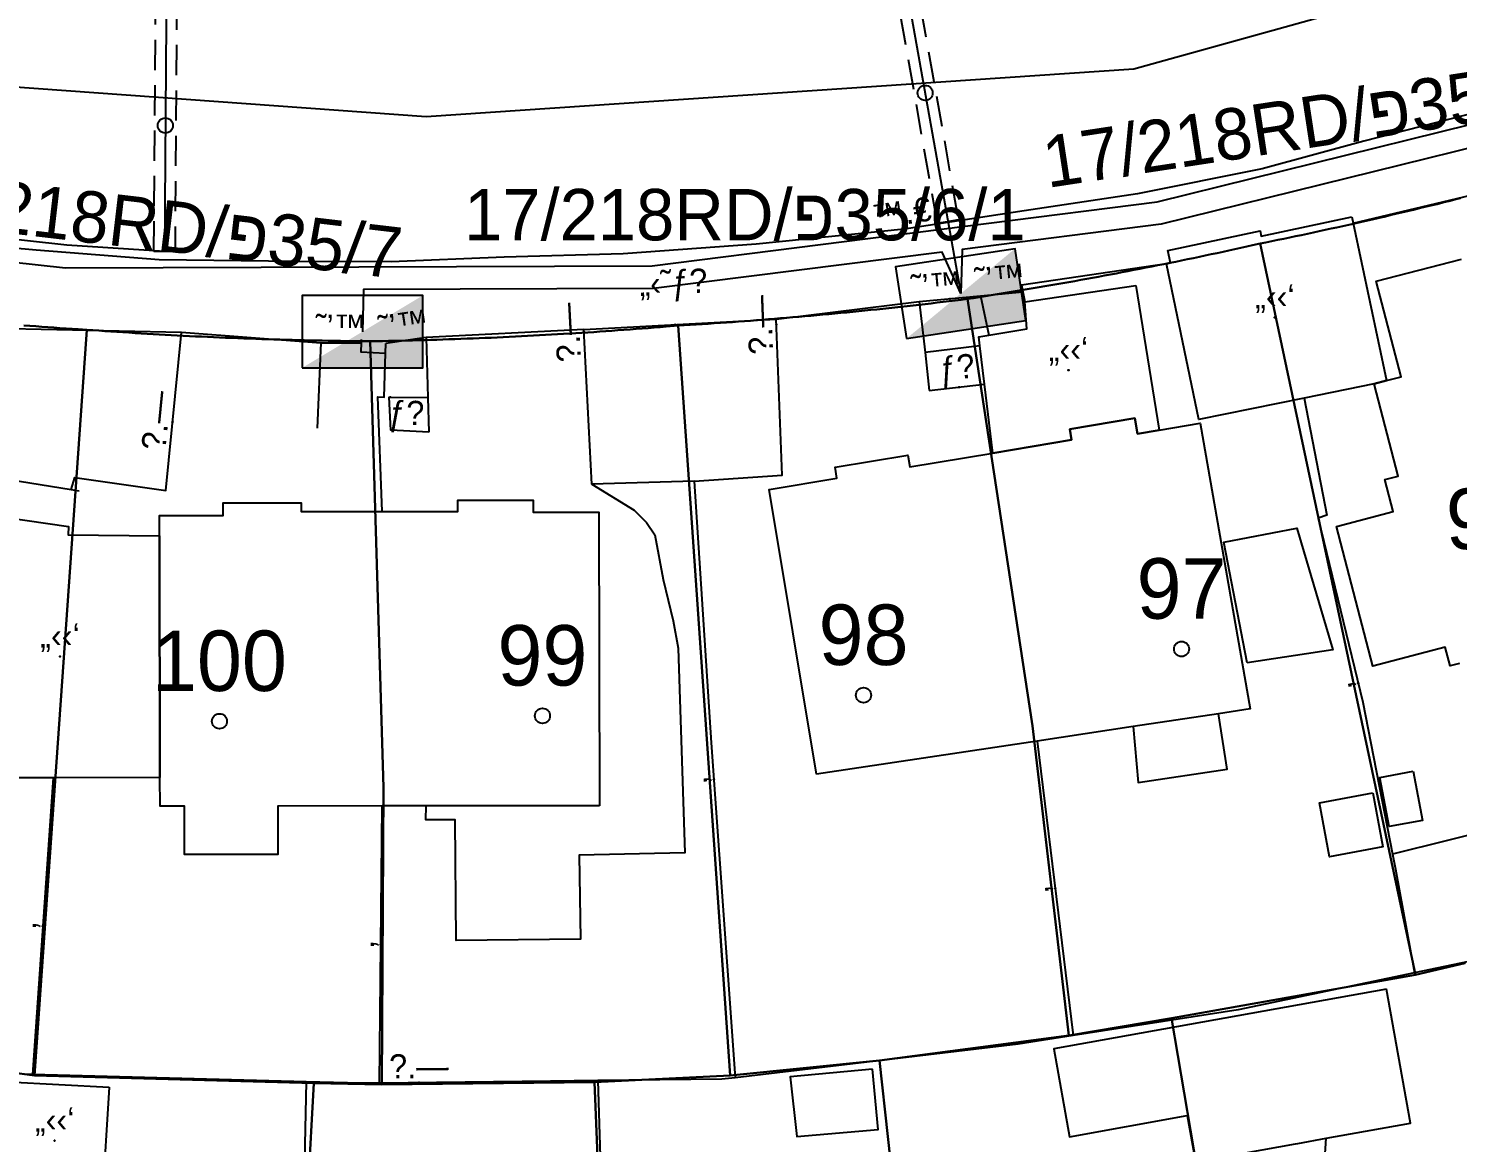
# Model space of a CAD drawing. Header units: metres. Extents: x 218299 to 220222, y 572714 to 574340.
# Drawn here: x 218847.65 to 218894.91, y 573445.68 to 573482.52 of the extents above; entities that cross this region are included whole.
import ezdxf
from ezdxf.enums import TextEntityAlignment as Align

# ---------------------------------------------------------------- set-up
doc = ezdxf.new("R2010")
doc.units = ezdxf.units.M
doc.header["$MEASUREMENT"] = 0
doc.linetypes.add('DASH15', pattern=[1.5, 1, -0.5])
for name, color, linetype in [('1602', 44, 'Continuous'), ('1603', 44, 'Continuous'), ('6151', 102, 'CABLEUNDEXIST03'), ('6261', 7, 'Continuous'), ('6701', 7, 'DASH15'), ('6916', 7, 'Continuous'), ('A_POINTS', 2, 'Continuous'), ('M2200', 253, 'Continuous'), ('M2207', 253, 'Continuous'), ('M2401', 7, 'Continuous'), ('M2404', 7, 'Continuous'), ('M2407', 253, 'Continuous'), ('M2408', 253, 'Continuous'), ('M2412', 253, 'Continuous'), ('M2420', 253, 'Continuous'), ('M2601', 253, 'Continuous'), ('M2602', 253, 'Continuous'), ('M2605', 253, 'Continuous'), ('M2612', 253, 'Continuous')]:
    doc.layers.add(name, color=color, linetype=linetype)
doc.styles.add('HEBTXT', font='HEBTXT')
doc.styles.add('MAVAT_HEBTXT', font='HEBTXT')
doc.linetypes.add('CABLEUNDEXIST03', pattern='A,3.5,[222,elecad.shx,S=0.01,R=0,X=0,Y=0],1.5', length=5)

# ---------------------------------------------------------------- blocks, each defined once
blk = doc.blocks.new('6261')
blk.add_lwpolyline([(-2, -1.2), (2, -1.2), (2, 1.2), (-2, 1.2)], close=True)
at = {"color": 0}
blk.add_solid([(2, 1.2), (-2, -1.2), (2, -1.2)], dxfattribs=at)
at = {"color": 0, "style": 'HEBTXT'}
blk.add_attdef('PIL_NAME', (2.689, 2.418), '', height=1.7, dxfattribs=at)
at = {"style": 'HEBTXT'}
blk.add_attdef('CAMUT_MONIM', (2.489, 0.218), '', height=1.7, dxfattribs=at)
at = {"color": 0, "style": 'HEBTXT', "flags": 1}
for tag, p in [('TYPE', (2.585, -1.773)), ('MAP_TYPE', (2.689, -3.782))]:
    blk.add_attdef(tag, p, '', height=1.7, dxfattribs=at)
blk = doc.blocks.new('6916')
at = {"layer": 'A_POINTS'}
blk.add_circle((0, 0), 0.25, dxfattribs=at)
at = {"color": 0, "style": 'HEBTXT'}
for tag, p in [('HTCH', (0.006, 3.527)), ('PIPE', (0.049, 1.33))]:
    blk.add_attdef(tag, text='', height=1.7, dxfattribs=at).set_placement(p, align=Align.MIDDLE_CENTER)
blk = doc.blocks.new('1603')
at = {"layer": 'A_POINTS'}
blk.add_circle((0, 0), 0.25, dxfattribs=at)
at = {"color": 0, "style": 'HEBTXT'}
blk.add_attdef('PARCEL_NUM', text='', height=2, dxfattribs=at).set_placement((0, 1), align=Align.CENTER)
at = {"color": 0, "style": 'HEBTXT', "flags": 1}
blk.add_attdef('LOT_NUM', text='', height=2, dxfattribs=at).set_placement((0, -2.5), align=Align.CENTER)
blk = doc.blocks.new('M2404')
blk.add_circle((0, 0), 0.025)
at = {"style": 'MAVAT_HEBTXT'}
blk.add_attdef('NAME', text='', height=0.8, dxfattribs=at).set_placement((0, 1.592), align=Align.MIDDLE)
blk = doc.blocks.new('M2408')
blk.add_circle((0, 0), 0.025)
at = {"style": 'MAVAT_HEBTXT'}
blk.add_attdef('NAME', text='', height=0.8, dxfattribs=at).set_placement((0, 1.592), align=Align.MIDDLE)
blk = doc.blocks.new('M2601')
blk.add_circle((0, 0), 0.025)
at = {"style": 'MAVAT_HEBTXT'}
blk.add_attdef('NAME', text='', height=0.8, dxfattribs=at).set_placement((0, 1.592), align=Align.MIDDLE)
blk = doc.blocks.new('M2605')
blk.add_circle((0, 0), 0.025)
at = {"style": 'MAVAT_HEBTXT'}
blk.add_attdef('NAME', text='', height=0.8, dxfattribs=at).set_placement((0, 1.592), align=Align.MIDDLE)
blk = doc.blocks.new('M2612')
blk.add_circle((0, 0), 0.025)
at = {"style": 'MAVAT_HEBTXT'}
blk.add_attdef('NAME', text='', height=0.8, dxfattribs=at).set_placement((0, 1.592), align=Align.MIDDLE)
blk = doc.blocks.new('M2207')
blk.add_circle((0, 0), 0.025)
at = {"style": 'MAVAT_HEBTXT'}
blk.add_attdef('NAME', text='', height=0.8, dxfattribs=at).set_placement((0, 1.592), align=Align.MIDDLE)
blk = doc.blocks.new('M2412')
blk.add_circle((0, 0), 0.025)
at = {"style": 'MAVAT_HEBTXT'}
blk.add_attdef('NAME', text='', height=0.8, dxfattribs=at).set_placement((0, 1.592), align=Align.MIDDLE)
blk = doc.blocks.new('111')
at = {"layer": 'M2200'}
blk.add_polyline3d([(218894.982, 573461.526, 575.76), (218894.666, 573461.444, 575.76), (218894.506, 573462.06, 576), (218892.107, 573461.435, 575.52), (218890.903, 573466.053, 575.52), (218892.788, 573466.545, 576.72), (218892.511, 573467.607, 576.48), (218892.947, 573467.721, 576.72), (218892.152, 573470.771, 575.76), (218892.152, 573470.771, 575.76), (218892.563, 573470.878, 575.649), (218893.042, 573471.003, 575.52), (218892.218, 573474.165, 575.28), (218895.043, 573474.901, 575.28)], dxfattribs=at)
for points in [[(218873.711, 573457.86, 576), (218872.145, 573467.279, 576), (218874.383, 573467.651, 576), (218874.323, 573468.013, 576), (218876.726, 573468.413, 576), (218876.791, 573468.025, 576), (218879.541, 573468.482, 576.061), (218882.147, 573468.916, 576.12), (218882.147, 573468.916, 576.12), (218882.087, 573469.276, 576.12), (218882.087, 573469.276, 576.12), (218884.236, 573469.633, 576.12), (218884.236, 573469.633, 576.12), (218884.321, 573469.121, 576.12), (218884.321, 573469.121, 576.12), (218885.039, 573469.241, 576.078), (218886.403, 573469.467, 576), (218888.058, 573460.019, 576), (218887.005, 573459.861, 576), (218884.186, 573459.437, 576), (218881.01, 573458.959, 576)], [(218866.527, 573456.82, 576.24), (218859.344, 573456.81, 576.24), (218855.891, 573456.806, 576.24), (218855.893, 573455.206, 575.04), (218852.8, 573455.202, 575.52), (218852.798, 573456.807, 576.24), (218851.993, 573456.806, 576.24), (218851.991, 573457.75, 576.263), (218851.98, 573465.74, 576.463), (218851.979, 573466.419, 576.48), (218854.081, 573466.421, 576.48), (218854.08, 573466.838, 576.48), (218856.666, 573466.841, 576.48), (218856.666, 573466.546, 576.48), (218859.346, 573466.55, 576.418), (218861.842, 573466.553, 576.36), (218861.842, 573466.921, 576.36), (218864.333, 573466.925, 576.36), (218864.333, 573466.524, 576.36), (218866.513, 573466.527, 576.36)], [(218892.561, 573450.753, 570.96), (218881.56, 573448.775, 572.4), (218882.082, 573445.872, 571.44), (218885.967, 573446.571, 572.64), (218886.243, 573445.041, 572.64), (218886.243, 573445.041, 572.64), (218889.556, 573445.636, 572.081), (218889.63, 573445.65, 572.068), (218890.563, 573445.818, 571.911), (218893.358, 573446.32, 571.44)]]:
    blk.add_polyline3d(points, close=True, dxfattribs=at)
at = {"layer": 'M2207'}
for points in [[(218891.41, 573476.299, 574.92), (218891.454, 573476.091, 574.924), (218892.563, 573470.878, 575.04), (218892.152, 573470.771, 575.04), (218889.84, 573470.302, 575.04), (218886.352, 573469.593, 575.04), (218885.287, 573474.745, 575.04), (218885.287, 573474.745, 575.04), (218885.419, 573474.773, 575.04), (218885.332, 573475.182, 575.04), (218888.38, 573475.83, 574.92), (218888.415, 573475.662, 574.92)], [(218884.268, 573474.021, 576), (218885.039, 573469.241, 576), (218884.321, 573469.121, 576), (218884.236, 573469.633, 576), (218882.087, 573469.276, 576), (218882.147, 573468.916, 576), (218879.541, 573468.482, 576), (218879.264, 573470.762, 576), (218879.111, 573472.025, 576), (218879.074, 573472.323, 576), (218879.074, 573472.323, 576), (218879.408, 573472.379, 576), (218880.663, 573472.587, 576), (218880.601, 573473.484, 576), (218880.601, 573473.484, 576), (218884.268, 573474.021, 576)], [(218851.98, 573465.74, 575.7), (218851.991, 573457.75, 576.18), (218848.456, 573457.745, 576.06), (218844.905, 573457.74, 575.94), (218846.147, 573466.463, 575.94), (218848.967, 573466.053, 575.7), (218848.956, 573465.782, 575.7)], [(218887.952, 573461.548, 576), (218887.184, 573465.54, 576), (218889.594, 573466.004, 575.52), (218890.788, 573461.975, 575.52)], [(218887.005, 573459.861, 575.88), (218884.186, 573459.437, 575.879), (218884.353, 573457.589, 575.759), (218887.292, 573458.025, 575.759), (218887.005, 573459.861, 575.88)], [(218893.447, 573457.962, 574.68), (218893.751, 573456.333, 574.56), (218892.646, 573456.128, 574.44), (218892.342, 573457.756, 574.44)], [(218892.111, 573457.247, 575.04), (218892.446, 573455.454, 575.04), (218890.68, 573455.124, 575.16), (218890.344, 573456.916, 575.16), (218892.111, 573457.247, 575.04)], [(218875.555, 573448.101, 571.08), (218872.836, 573447.853, 571.08), (218873.061, 573445.878, 571.08), (218875.745, 573446.111, 571.08), (218875.555, 573448.101, 571.08)], [(218850.314, 573447.513, 572.64), (218850.083, 573443.779, 571.92), (218850.083, 573443.779, 571.92), (218846.7, 573444.022, 571.92), (218846.637, 573444.027, 571.92), (218846.98, 573447.682, 572.64)]]:
    blk.add_polyline3d(points, close=True, dxfattribs=at)
at = {"layer": 'M2401'}
blk.add_polyline3d([(218905.814, 573482.818, 572.374), (218903.375, 573481.917, 572.374), (218900.38, 573481.035, 572.614), (218896.128, 573479.901, 572.614), (218891.815, 573478.794, 572.734), (218888.449, 573477.881, 572.614), (218884.323, 573477.061, 572.854), (218880.572, 573476.5, 572.974), (218876.607, 573475.884, 572.974), (218871.714, 573475.392, 572.974), (218867.312, 573475.076, 572.974), (218863.38, 573474.967, 573.094), (218859.638, 573474.811, 573.214), (218856.486, 573474.817, 573.094), (218851.965, 573474.871, 573.094), (218847.898, 573475.197, 573.094), (218847.039, 573475.268, 573.183)], dxfattribs=at)
at = {"layer": 'M2404'}
blk.add_polyline3d([(218905.814, 573482.818, 572.374), (218903.375, 573481.917, 572.374), (218900.38, 573481.035, 572.614), (218896.128, 573479.901, 572.614), (218891.815, 573478.794, 572.734), (218888.449, 573477.881, 572.614), (218884.323, 573477.061, 572.854), (218880.572, 573476.5, 572.974), (218876.607, 573475.884, 572.974), (218871.714, 573475.392, 572.974), (218867.312, 573475.076, 572.974), (218863.38, 573474.967, 573.094), (218859.638, 573474.811, 573.214), (218856.486, 573474.817, 573.094), (218851.965, 573474.871, 573.094), (218847.898, 573475.197, 573.094), (218847.039, 573475.268, 573.183)], dxfattribs=at)
at = {"layer": 'M2407'}
for points in [[(218866.281, 573467.457, 573.93), (218867.679, 573466.592, 573.75), (218868.081, 573466.19, 573.75), (218868.356, 573465.776, 573.75), (218868.633, 573464.303, 573.75), (218868.969, 573462.938, 573.75), (218869.134, 573462.033, 573.75), (218869.35, 573455.261, 573.66), (218865.859, 573455.185, 573.66), (218865.903, 573452.4, 573.66), (218861.791, 573452.359, 573.66), (218861.757, 573456.351, 573.66), (218860.781, 573456.352, 573.66), (218860.795, 573456.812, 573.66)], [(218896.397, 573456.125, 572.895), (218892.76, 573455.212, 573.07)], [(218890.24, 573440.722, 568.819), (218890.563, 573445.818, 568.909)]]:
    blk.add_polyline3d(points, dxfattribs=at)
at = {"layer": 'M2408'}
for points in [[(218866.013, 573472.568, 573.015), (218872.375, 573472.91, 573.015)], [(218846.509, 573472.615, 573.195), (218852.7, 573472.483, 573.195)]]:
    blk.add_polyline3d(points, dxfattribs=at)
at = {"layer": 'M2412'}
for points in [[(218877.438, 573470.547, 573.48), (218879.264, 573470.762, 573.48), (218879.111, 573472.025, 573.03), (218877.297, 573471.807, 573.03)], [(218860.887, 573469.171, 573.78), (218859.633, 573469.237, 573.78), (218859.573, 573470.33, 573.33), (218860.856, 573470.318, 573.33)]]:
    blk.add_polyline3d(points, close=True, dxfattribs=at)
at = {"layer": 'M2420', "linetype": 'Continuous', "lineweight": -3}
blk.add_lwpolyline([(218784.91, 573498.19), (218799.09, 573491.38), (218833, 573481.62), (218860.8, 573479.62), (218884.2, 573481.19), (218908, 573487.81), (218929.09, 573498.38), (218936.2, 573503.5), (218951.5, 573513.19), (218966.91, 573529), (218976.7, 573544.88), (218985.627, 573563.641), (218988, 573565.81), (218995.09, 573587.88), (218998.81, 573618.93), (218992.8, 573643.88), (218991.2, 573657.81), (218964.91, 573706.38)], dxfattribs=at)
at = {"layer": 'M2601'}
for points in [[(218879.138, 573473.679, 574.98), (218879.408, 573472.379, 574.98)], [(218846.509, 573472.615, 575.055), (218846.509, 573472.615, 575.055), (218846.306, 573467.716, 575.505), (218849.055, 573467.276, 575.505), (218849.318, 573467.234, 575.505), (218849.318, 573467.234, 575.505)], [(218859.346, 573466.55, 575.505), (218859.193, 573470.344, 575.355), (218859.407, 573470.335, 575.355), (218859.453, 573471.785, 575.355), (218859.463, 573472.108, 575.355), (218859.463, 573472.108, 575.355)], [(218889.84, 573470.302, 575.055), (218890.59, 573466.429, 575.055), (218890.301, 573466.333, 575.055), (218891.775, 573460.248, 575.205), (218892.76, 573455.212, 574.521), (218892.856, 573454.723, 574.455), (218893.483, 573451.286, 573.855)], [(218869.66, 573467.558, 575.205), (218870.224, 573458.9, 575.055), (218871.017, 573447.822, 574.905)], [(218881.01, 573458.959, 575.055), (218882.196, 573449.218, 574.455)], [(218848.456, 573457.745, 575.355), (218847.777, 573447.925, 574.455)], [(218859.255, 573447.647, 574.605), (218859.344, 573456.81, 575.055)], [(218866.475, 573447.725, 571.89), (218866.8, 573437.337, 571.612), (218867.106, 573427.546, 571.35)], [(218856.823, 573447.688, 570.84), (218856.72, 573442.495, 570.66), (218856.72, 573441.989, 570.66), (218856.723, 573437.908, 570.66)]]:
    blk.add_polyline3d(points, dxfattribs=at)
at = {"layer": 'M2602'}
blk.add_polyline3d([(218858.65, 573472.236, 574.83), (218858.647, 573472.13, 574.83), (218858.64, 573471.832, 574.83), (218859.453, 573471.785, 574.83)], dxfattribs=at)
at = {"layer": 'M2605'}
for points in [[(218891.454, 573476.091, 573.18), (218895.815, 573477.124, 573.18), (218895.815, 573477.124, 573.18), (218896.27, 573475.485, 573.18), (218896.472, 573474.766, 573.18)], [(218885.287, 573474.745, 573.63), (218880.484, 573474.038, 573.63), (218880.484, 573474.038, 573.63), (218880.53, 573473.82, 573.63), (218880.601, 573473.484, 573.63)], [(218869.66, 573467.558, 573.78), (218872.567, 573467.757, 573.78), (218872.375, 573472.91, 573.78), (218872.375, 573472.91, 573.78), (218877.107, 573473.494, 573.78), (218877.107, 573473.494, 573.78), (218877.297, 573471.807, 573.78), (218877.438, 573470.547, 573.78)], [(218849.055, 573467.276, 573.63), (218849.181, 573467.676, 573.63), (218852.185, 573467.249, 573.63), (218852.7, 573472.483, 573.63), (218852.7, 573472.483, 573.63), (218857.308, 573472.131, 573.63), (218857.308, 573472.131, 573.63), (218857.195, 573469.304, 573.63)], [(218869.66, 573467.558, 573.93), (218866.281, 573467.457, 573.93), (218866.013, 573472.568, 573.93), (218866.013, 573472.568, 573.93), (218860.802, 573472.307, 573.93), (218860.802, 573472.307, 573.93), (218860.856, 573470.318, 573.93), (218860.887, 573469.171, 573.93)], [(218904.178, 573453.952, 572.805), (218897.583, 573452.143, 572.805), (218895.755, 573451.761, 572.805), (218893.483, 573451.286, 572.805), (218887.66, 573450.068, 572.805), (218882.196, 573449.218, 572.805), (218880.374, 573448.935, 572.805), (218871.017, 573447.822, 572.805), (218870.572, 573447.769, 572.805), (218866.475, 573447.725, 572.96), (218864.913, 573447.708, 573.018), (218859.255, 573447.647, 573.232), (218858.644, 573447.64, 573.255), (218856.823, 573447.688, 573.255), (218847.777, 573447.925, 573.255), (218847.581, 573447.93, 573.255), (218837.478, 573448.898, 573.255), (218836.447, 573448.996, 573.255), (218836.006, 573449.038, 573.255), (218829.366, 573449.962, 573.255)]]:
    blk.add_polyline3d(points, dxfattribs=at)
at = {"layer": 'M2612'}
for points in [[(218879.138, 573473.679, 574.98), (218880.53, 573473.82, 574.98)], [(218877.107, 573473.494, 574.98), (218879.138, 573473.679, 574.98)], [(218860.802, 573472.307, 575.13), (218859.463, 573472.108, 575.13)], [(218857.308, 573472.131, 574.98), (218858.647, 573472.13, 574.98)]]:
    blk.add_polyline3d(points, dxfattribs=at)
at = {"layer": 'M2207'}
ref = blk.add_blockref('M2207', (218888.87, 573472.968), dxfattribs=dict(at, xscale=0.5, yscale=0.5, zscale=0.5))
ref.add_attrib('NAME', '„‹‹‘', dxfattribs={"layer": '0', "height": 0.8, "style": 'MAVAT_HEBTXT'}).set_placement((218888.87, 573473.593), align=Align.MIDDLE)
ref = blk.add_blockref('M2207', (218882.042, 573471.225), dxfattribs=dict(at, xscale=0.5, yscale=0.5, zscale=0.5))
ref.add_attrib('NAME', '„‹‹‘', dxfattribs={"layer": '0', "height": 0.8, "style": 'MAVAT_HEBTXT'}).set_placement((218882.042, 573471.85), align=Align.MIDDLE)
ref = blk.add_blockref('M2207', (218848.684, 573461.752), dxfattribs=dict(at, xscale=0.5, yscale=0.5, zscale=0.5))
ref.add_attrib('NAME', '„‹‹‘', dxfattribs={"layer": '0', "height": 0.8, "style": 'MAVAT_HEBTXT'}).set_placement((218848.684, 573462.377), align=Align.MIDDLE)
ref = blk.add_blockref('M2207', (218848.508, 573445.739), dxfattribs=dict(at, xscale=0.5, yscale=0.5, zscale=0.5))
ref.add_attrib('NAME', '„‹‹‘', dxfattribs={"layer": '0', "height": 0.8, "style": 'MAVAT_HEBTXT'}).set_placement((218848.508, 573446.364), align=Align.MIDDLE)
at = {"layer": 'M2404'}
ref = blk.add_blockref('M2404', (218876.607, 573475.884), dxfattribs=dict(at, xscale=0.5, yscale=0.5, zscale=0.5))
ref.add_attrib('NAME', '™.€', dxfattribs={"layer": '0', "height": 0.8, "rotation": 8.834, "style": 'MAVAT_HEBTXT'}).set_placement((218876.522, 573476.428), align=Align.MIDDLE)
at = {"layer": 'M2408'}
ref = blk.add_blockref('M2408', (218869.03, 573472.73), dxfattribs=dict(at, xscale=0.5, yscale=0.5, zscale=0.5))
ref.add_attrib('NAME', '„‹˜ƒ\x8e', dxfattribs={"layer": '0', "height": 0.8, "rotation": 3.0791, "style": 'MAVAT_HEBTXT'}).set_placement((218868.978, 573474.031), align=Align.MIDDLE)
at = {"layer": 'M2412'}
ref = blk.add_blockref('M2412', (218878.426, 573470.663), dxfattribs=dict(at, xscale=0.5, yscale=0.5, zscale=0.5))
ref.add_attrib('NAME', 'ƒ\x8e', dxfattribs={"layer": '0', "height": 0.8, "rotation": 6.7254, "style": 'MAVAT_HEBTXT'}).set_placement((218878.362, 573471.21), align=Align.MIDDLE)
ref = blk.add_blockref('M2412', (218859.611, 573470.329), dxfattribs=dict(at, xscale=0.5, yscale=0.5, zscale=0.5))
ref.add_attrib('NAME', 'ƒ\x8e', dxfattribs={"layer": '0', "height": 0.8, "rotation": 359.4612, "style": 'MAVAT_HEBTXT'}).set_placement((218860.139, 573469.703), align=Align.MIDDLE)
at = {"layer": 'M2601'}
ref = blk.add_blockref('M2601', (218891.623, 573460.873), dxfattribs=dict(at, xscale=0.5, yscale=0.5, zscale=0.5))
ref.add_attrib('NAME', '‚', dxfattribs={"layer": '0', "height": 0.8, "rotation": 103.6144, "style": 'MAVAT_HEBTXT'}).set_placement((218891.089, 573460.744), align=Align.MIDDLE)
ref = blk.add_blockref('M2601', (218870.311, 573457.689), dxfattribs=dict(at, xscale=0.5, yscale=0.5, zscale=0.5))
ref.add_attrib('NAME', '‚', dxfattribs={"layer": '0', "height": 0.8, "rotation": 94.0966, "style": 'MAVAT_HEBTXT'}).set_placement((218869.762, 573457.649), align=Align.MIDDLE)
ref = blk.add_blockref('M2601', (218881.603, 573454.088), dxfattribs=dict(at, xscale=0.5, yscale=0.5, zscale=0.5))
ref.add_attrib('NAME', '‚', dxfattribs={"layer": '0', "height": 0.8, "rotation": 96.9439, "style": 'MAVAT_HEBTXT'}).set_placement((218881.057, 573454.022), align=Align.MIDDLE)
ref = blk.add_blockref('M2601', (218848.116, 573452.835), dxfattribs=dict(at, xscale=0.5, yscale=0.5, zscale=0.5))
ref.add_attrib('NAME', '‚', dxfattribs={"layer": '0', "height": 0.8, "rotation": 86.0435, "style": 'MAVAT_HEBTXT'}).set_placement((218847.568, 573452.873), align=Align.MIDDLE)
ref = blk.add_blockref('M2601', (218859.3, 573452.229), dxfattribs=dict(at, xscale=0.5, yscale=0.5, zscale=0.5))
ref.add_attrib('NAME', '‚', dxfattribs={"layer": '0', "height": 0.8, "rotation": 89.4384, "style": 'MAVAT_HEBTXT'}).set_placement((218858.75, 573452.234), align=Align.MIDDLE)
at = {"layer": 'M2605'}
ref = blk.add_blockref('M2605', (218872.381, 573472.742), dxfattribs=dict(at, xscale=0.5, yscale=0.5, zscale=0.5))
ref.add_attrib('NAME', '\x9a.—', dxfattribs={"layer": '0', "height": 0.8, "rotation": 92.1305, "style": 'MAVAT_HEBTXT'}).set_placement((218871.832, 573472.721), align=Align.MIDDLE)
ref = blk.add_blockref('M2605', (218866.017, 573472.497), dxfattribs=dict(at, xscale=0.5, yscale=0.5, zscale=0.5))
ref.add_attrib('NAME', '\x9a.—', dxfattribs={"layer": '0', "height": 0.8, "rotation": 92.9984, "style": 'MAVAT_HEBTXT'}).set_placement((218865.467, 573472.468), align=Align.MIDDLE)
ref = blk.add_blockref('M2605', (218852.408, 573469.51), dxfattribs=dict(at, xscale=0.5, yscale=0.5, zscale=0.5))
ref.add_attrib('NAME', '\x9a.—', dxfattribs={"layer": '0', "height": 0.8, "rotation": 84.3833, "style": 'MAVAT_HEBTXT'}).set_placement((218851.861, 573469.564), align=Align.MIDDLE)
ref = blk.add_blockref('M2605', (218860.56, 573447.661), dxfattribs=dict(at, xscale=0.5, yscale=0.5, zscale=0.5))
ref.add_attrib('NAME', '\x9a.—', dxfattribs={"layer": '0', "height": 0.8, "rotation": 0.6204, "style": 'MAVAT_HEBTXT'}).set_placement((218860.554, 573448.211), align=Align.MIDDLE)
at = {"layer": 'M2612'}
ref = blk.add_blockref('M2612', (218879.834, 573473.749), dxfattribs=dict(at, xscale=0.5, yscale=0.5, zscale=0.5))
ref.add_attrib('NAME', '˜’™', dxfattribs={"layer": '0', "height": 0.8, "rotation": 5.7763, "style": 'MAVAT_HEBTXT'}).set_placement((218879.778, 573474.296), align=Align.MIDDLE)
ref = blk.add_blockref('M2612', (218878.122, 573473.587), dxfattribs=dict(at, xscale=0.5, yscale=0.5, zscale=0.5))
ref.add_attrib('NAME', '˜’™', dxfattribs={"layer": '0', "height": 0.8, "rotation": 5.1869, "style": 'MAVAT_HEBTXT'}).set_placement((218877.676, 573474.053), align=Align.MIDDLE)
ref = blk.add_blockref('M2612', (218860.132, 573472.208), dxfattribs=dict(at, xscale=0.5, yscale=0.5, zscale=0.5))
ref.add_attrib('NAME', '˜’™', dxfattribs={"layer": '0', "height": 0.8, "rotation": 8.4868, "style": 'MAVAT_HEBTXT'}).set_placement((218860.051, 573472.752), align=Align.MIDDLE)
ref = blk.add_blockref('M2612', (218857.978, 573472.131), dxfattribs=dict(at, xscale=0.5, yscale=0.5, zscale=0.5))
ref.add_attrib('NAME', '˜’™', dxfattribs={"layer": '0', "height": 0.8, "rotation": 359.9653, "style": 'MAVAT_HEBTXT'}).set_placement((218857.978, 573472.681), align=Align.MIDDLE)

msp = doc.modelspace()

# ---------------------------------------------------------------- linework, layer by layer
at = {"layer": '1602'}
for points in [[(218895.0112, 573476.9128), (218894.8172, 573476.8642), (218894.6232, 573476.8158), (218894.429, 573476.7678), (218894.2348, 573476.7199), (218894.0406, 573476.6724), (218893.8462, 573476.6251), (218893.6518, 573476.5781), (218893.4574, 573476.5314), (218893.2628, 573476.4849), (218893.0682, 573476.4387), (218892.8736, 573476.3928), (218892.6789, 573476.3471), (218892.4841, 573476.3017), (218892.2893, 573476.2566), (218892.0944, 573476.2117), (218891.8994, 573476.1671), (218891.7044, 573476.1228), (218891.5093, 573476.0787), (218891.3141, 573476.0349), (218891.1189, 573475.9914), (218890.9237, 573475.9481), (218890.7284, 573475.9051), (218890.533, 573475.8624), (218890.3375, 573475.8199), (218890.142, 573475.7777), (218889.9465, 573475.7358), (218889.7509, 573475.6941), (218889.5552, 573475.6527), (218889.3595, 573475.6116), (218889.1637, 573475.5707), (218888.9678, 573475.5302), (218888.772, 573475.4898), (218888.576, 573475.4498), (218888.38, 573475.41), (218888.1328, 573475.3548), (218887.9375, 573475.3115), (218887.7422, 573475.2685), (218887.5468, 573475.2257), (218887.3514, 573475.1832), (218887.1559, 573475.141), (218886.9603, 573475.0991), (218886.7647, 573475.0574), (218886.5691, 573475.016), (218886.3733, 573474.9748), (218886.1776, 573474.9339), (218885.9817, 573474.8933), (218885.7858, 573474.853), (218885.5899, 573474.8129), (218885.3939, 573474.7731), (218885.1978, 573474.7336), (218885.0017, 573474.6943), (218884.8056, 573474.6553), (218884.6094, 573474.6166), (218884.4131, 573474.5781), (218884.2168, 573474.5399), (218884.0204, 573474.502), (218883.824, 573474.4644), (218883.6275, 573474.427), (218883.431, 573474.3899), (218883.2344, 573474.353), (218883.0378, 573474.3164), (218882.8411, 573474.2801), (218882.6444, 573474.2441), (218882.4476, 573474.2083), (218882.2508, 573474.1728), (218882.0539, 573474.1376), (218881.857, 573474.1026), (218881.66, 573474.0679), (218881.463, 573474.0335), (218881.2659, 573473.9994), (218881.0688, 573473.9655), (218880.8717, 573473.9319), (218880.6745, 573473.8985), (218880.4772, 573473.8655), (218880.2799, 573473.8327), (218880.0826, 573473.8001), (218879.8852, 573473.7679), (218879.6878, 573473.7359), (218879.4903, 573473.7042), (218879.2928, 573473.6727), (218879.0952, 573473.6415), (218878.8976, 573473.6106), (218878.7, 573473.58), (218878.4895, 573473.5538), (218878.291, 573473.5294), (218878.0925, 573473.5052), (218877.8939, 573473.4813), (218877.6953, 573473.4577), (218877.4967, 573473.4343), (218877.298, 573473.4113), (218877.0993, 573473.3885), (218876.9006, 573473.3659), (218876.7018, 573473.3437), (218876.503, 573473.3217), (218876.3042, 573473.3), (218876.1054, 573473.2785), (218875.9065, 573473.2574), (218875.7076, 573473.2365), (218875.5087, 573473.2159), (218875.3097, 573473.1955), (218875.1107, 573473.1754), (218874.9117, 573473.1556), (218874.7127, 573473.1361), (218874.5136, 573473.1168), (218874.3145, 573473.0978), (218874.1154, 573473.0791), (218873.9162, 573473.0607), (218873.717, 573473.0425), (218873.5178, 573473.0246), (218873.3186, 573473.007), (218873.1194, 573472.9896), (218872.9201, 573472.9726), (218872.7208, 573472.9558), (218872.5215, 573472.9392), (218872.3222, 573472.923), (218872.1228, 573472.907), (218871.9234, 573472.8913), (218871.724, 573472.8758), (218871.5246, 573472.8607), (218871.3251, 573472.8458), (218871.1257, 573472.8312), (218870.9262, 573472.8168), (218870.7267, 573472.8027), (218870.5272, 573472.7889), (218870.3276, 573472.7754), (218870.1281, 573472.7622), (218869.9285, 573472.7492), (218869.7289, 573472.7365), (218869.5293, 573472.724), (218869.3296, 573472.7119), (218869.13, 573472.7), (218868.7361, 573472.6666), (218868.5368, 573472.6501), (218868.3374, 573472.6339), (218868.138, 573472.6179), (218867.9387, 573472.6023), (218867.7393, 573472.5869), (218867.5398, 573472.5717), (218867.3404, 573472.5569), (218867.1409, 573472.5423), (218866.9414, 573472.528), (218866.7419, 573472.514), (218866.5424, 573472.5002), (218866.3428, 573472.4867), (218866.1433, 573472.4735), (218865.9437, 573472.4606), (218865.7441, 573472.4479), (218865.5445, 573472.4355), (218865.3449, 573472.4234), (218865.1452, 573472.4115), (218864.9455, 573472.3999), (218864.7459, 573472.3886), (218864.5462, 573472.3776), (218864.3465, 573472.3669), (218864.1467, 573472.3564), (218863.947, 573472.3462), (218863.7472, 573472.3362), (218863.5475, 573472.3266), (218863.3477, 573472.3172), (218863.1479, 573472.3081), (218862.9481, 573472.2993), (218862.7483, 573472.2907), (218862.5485, 573472.2824), (218862.3486, 573472.2744), (218862.1488, 573472.2666), (218861.9489, 573472.2592), (218861.749, 573472.252), (218861.5492, 573472.2451), (218861.3493, 573472.2384), (218861.1494, 573472.232), (218860.9495, 573472.2259), (218860.7495, 573472.2201), (218860.5496, 573472.2146), (218860.3497, 573472.2093), (218860.1498, 573472.2043), (218859.9498, 573472.1995), (218859.7499, 573472.1951), (218859.5499, 573472.1909), (218859.3499, 573472.187), (218859.15, 573472.1834), (218858.95, 573472.18), (218858.5607, 573472.1838), (218858.3607, 573472.1861), (218858.1607, 573472.1887), (218857.9608, 573472.1916), (218857.7608, 573472.1948), (218857.5608, 573472.1982), (218857.3608, 573472.2019), (218857.1609, 573472.2059), (218856.9609, 573472.2101), (218856.761, 573472.2147), (218856.561, 573472.2195), (218856.3611, 573472.2245), (218856.1612, 573472.2299), (218855.9613, 573472.2355), (218855.7613, 573472.2414), (218855.5614, 573472.2476), (218855.3615, 573472.254), (218855.1617, 573472.2607), (218854.9618, 573472.2677), (218854.7619, 573472.275), (218854.5621, 573472.2825), (218854.3622, 573472.2904), (218854.1624, 573472.2985), (218853.9625, 573472.3068), (218853.7627, 573472.3154), (218853.5629, 573472.3244), (218853.3631, 573472.3335), (218853.1634, 573472.343), (218852.9636, 573472.3527), (218852.7638, 573472.3627), (218852.5641, 573472.373), (218852.3644, 573472.3836), (218852.1647, 573472.3944), (218851.965, 573472.4055), (218851.7653, 573472.4169), (218851.5657, 573472.4285), (218851.366, 573472.4404), (218851.1664, 573472.4526), (218850.9668, 573472.4651), (218850.7672, 573472.4778), (218850.5676, 573472.4908), (218850.368, 573472.5041), (218850.1685, 573472.5177), (218849.969, 573472.5315), (218849.7695, 573472.5456), (218849.57, 573472.56), (218849.2829, 573472.5782), (218849.0834, 573472.5912), (218848.8838, 573472.6045), (218848.6843, 573472.618), (218848.4847, 573472.6319), (218848.2852, 573472.6459), (218848.0858, 573472.6603), (218847.8863, 573472.6749), (218847.6868, 573472.6899), (218847.4874, 573472.705)], [(218895.16, 573451.61), (218893.52, 573451.22), (218888.38, 573475.41), (218888.576, 573475.4498), (218888.772, 573475.4898), (218888.9678, 573475.5302), (218889.1637, 573475.5707), (218889.3595, 573475.6116), (218889.5552, 573475.6527), (218889.7509, 573475.6941), (218889.9465, 573475.7358), (218890.142, 573475.7777), (218890.3375, 573475.8199), (218890.533, 573475.8624), (218890.7284, 573475.9051), (218890.9237, 573475.9481), (218891.1189, 573475.9914), (218891.3141, 573476.0349), (218891.5093, 573476.0787), (218891.7044, 573476.1228), (218891.8994, 573476.1671), (218892.0944, 573476.2117), (218892.2893, 573476.2566), (218892.4841, 573476.3017), (218892.6789, 573476.3471), (218892.8736, 573476.3928), (218893.0682, 573476.4387), (218893.2628, 573476.4849), (218893.4574, 573476.5314), (218893.6518, 573476.5781), (218893.8462, 573476.6251), (218894.0406, 573476.6724), (218894.2348, 573476.7199), (218894.429, 573476.7678), (218894.6232, 573476.8158), (218894.8172, 573476.8642), (218895.0112, 573476.9128)], [(218847.4874, 573472.705), (218847.6868, 573472.6899), (218847.8863, 573472.6749), (218848.0858, 573472.6603), (218848.2852, 573472.6459), (218848.4847, 573472.6319), (218848.6843, 573472.618), (218848.8838, 573472.6045), (218849.0834, 573472.5912), (218849.2829, 573472.5782), (218849.57, 573472.56), (218847.84, 573447.9), (218847.02, 573448.01)], [(218889.64, 573425.09), (218885.45, 573449.79), (218893.52, 573451.22), (218895.16, 573451.61)], [(218876.89, 573438.34), (218875.79, 573448.39), (218882.06, 573449.22), (218885.45, 573449.79), (218889.64, 573425.09)], [(218867.37, 573422.85), (218866.36, 573447.67), (218870.85, 573447.89), (218875.79, 573448.39), (218876.89, 573438.34)], [(218847.02, 573448.01), (218847.84, 573447.9), (218857.08, 573447.64), (218856.52, 573437.45)], [(218856.52, 573437.45), (218857.08, 573447.64), (218859.33, 573447.6), (218866.36, 573447.67), (218867.37, 573422.85)]]:
    msp.add_lwpolyline(points, dxfattribs=at)
for points in [[(218885.45, 573449.79), (218882.06, 573449.22), (218880.85, 573459.46), (218878.7, 573473.58), (218878.8976, 573473.6106), (218879.0952, 573473.6415), (218879.2928, 573473.6727), (218879.4903, 573473.7042), (218879.6878, 573473.7359), (218879.8852, 573473.7679), (218880.0826, 573473.8001), (218880.2799, 573473.8327), (218880.4772, 573473.8655), (218880.6745, 573473.8985), (218880.8717, 573473.9319), (218881.0688, 573473.9655), (218881.2659, 573473.9994), (218881.463, 573474.0335), (218881.66, 573474.0679), (218881.857, 573474.1026), (218882.0539, 573474.1376), (218882.2508, 573474.1728), (218882.4476, 573474.2083), (218882.6444, 573474.2441), (218882.8411, 573474.2801), (218883.0378, 573474.3164), (218883.2344, 573474.353), (218883.431, 573474.3899), (218883.6275, 573474.427), (218883.824, 573474.4644), (218884.0204, 573474.502), (218884.2168, 573474.5399), (218884.4131, 573474.5781), (218884.6094, 573474.6166), (218884.8056, 573474.6553), (218885.0017, 573474.6943), (218885.1978, 573474.7336), (218885.3939, 573474.7731), (218885.5899, 573474.8129), (218885.7858, 573474.853), (218885.9817, 573474.8933), (218886.1776, 573474.9339), (218886.3733, 573474.9748), (218886.5691, 573475.016), (218886.7647, 573475.0574), (218886.9603, 573475.0991), (218887.1559, 573475.141), (218887.3514, 573475.1832), (218887.5468, 573475.2257), (218887.7422, 573475.2685), (218887.9375, 573475.3115), (218888.1328, 573475.3548), (218888.38, 573475.41), (218893.52, 573451.22)], [(218875.79, 573448.39), (218870.85, 573447.89), (218869.13, 573472.7), (218869.3296, 573472.7119), (218869.5293, 573472.724), (218869.7289, 573472.7365), (218869.9285, 573472.7492), (218870.1281, 573472.7622), (218870.3276, 573472.7754), (218870.5272, 573472.7889), (218870.7267, 573472.8027), (218870.9262, 573472.8168), (218871.1257, 573472.8312), (218871.3251, 573472.8458), (218871.5246, 573472.8607), (218871.724, 573472.8758), (218871.9234, 573472.8913), (218872.1228, 573472.907), (218872.3222, 573472.923), (218872.5215, 573472.9392), (218872.7208, 573472.9558), (218872.9201, 573472.9726), (218873.1194, 573472.9896), (218873.3186, 573473.007), (218873.5178, 573473.0246), (218873.717, 573473.0425), (218873.9162, 573473.0607), (218874.1154, 573473.0791), (218874.3145, 573473.0978), (218874.5136, 573473.1168), (218874.7127, 573473.1361), (218874.9117, 573473.1556), (218875.1107, 573473.1754), (218875.3097, 573473.1955), (218875.5087, 573473.2159), (218875.7076, 573473.2365), (218875.9065, 573473.2574), (218876.1054, 573473.2785), (218876.3042, 573473.3), (218876.503, 573473.3217), (218876.7018, 573473.3437), (218876.9006, 573473.3659), (218877.0993, 573473.3885), (218877.298, 573473.4113), (218877.4967, 573473.4343), (218877.6953, 573473.4577), (218877.8939, 573473.4813), (218878.0925, 573473.5052), (218878.291, 573473.5294), (218878.4895, 573473.5538), (218878.7, 573473.58), (218880.85, 573459.46), (218882.06, 573449.22)], [(218847.84, 573447.9), (218849.57, 573472.56), (218849.7695, 573472.5456), (218849.969, 573472.5315), (218850.1685, 573472.5177), (218850.368, 573472.5041), (218850.5676, 573472.4908), (218850.7672, 573472.4778), (218850.9668, 573472.4651), (218851.1664, 573472.4526), (218851.366, 573472.4404), (218851.5657, 573472.4285), (218851.7653, 573472.4169), (218851.965, 573472.4055), (218852.1647, 573472.3944), (218852.3644, 573472.3836), (218852.5641, 573472.373), (218852.7638, 573472.3627), (218852.9636, 573472.3527), (218853.1634, 573472.343), (218853.3631, 573472.3335), (218853.5629, 573472.3244), (218853.7627, 573472.3154), (218853.9625, 573472.3068), (218854.1624, 573472.2985), (218854.3622, 573472.2904), (218854.5621, 573472.2825), (218854.7619, 573472.275), (218854.9618, 573472.2677), (218855.1617, 573472.2607), (218855.3615, 573472.254), (218855.5614, 573472.2476), (218855.7613, 573472.2414), (218855.9613, 573472.2355), (218856.1612, 573472.2299), (218856.3611, 573472.2245), (218856.561, 573472.2195), (218856.761, 573472.2147), (218856.9609, 573472.2101), (218857.1609, 573472.2059), (218857.3608, 573472.2019), (218857.5608, 573472.1982), (218857.7608, 573472.1948), (218857.9608, 573472.1916), (218858.1607, 573472.1887), (218858.3607, 573472.1861), (218858.5607, 573472.1838), (218858.95, 573472.18), (218859.39, 573457.42), (218859.33, 573447.6), (218857.08, 573447.64)], [(218866.36, 573447.67), (218859.33, 573447.6), (218859.39, 573457.42), (218858.95, 573472.18), (218859.15, 573472.1834), (218859.3499, 573472.187), (218859.5499, 573472.1909), (218859.7499, 573472.1951), (218859.9498, 573472.1995), (218860.1498, 573472.2043), (218860.3497, 573472.2093), (218860.5496, 573472.2146), (218860.7495, 573472.2201), (218860.9495, 573472.2259), (218861.1494, 573472.232), (218861.3493, 573472.2384), (218861.5492, 573472.2451), (218861.749, 573472.252), (218861.9489, 573472.2592), (218862.1488, 573472.2666), (218862.3486, 573472.2744), (218862.5485, 573472.2824), (218862.7483, 573472.2907), (218862.9481, 573472.2993), (218863.1479, 573472.3081), (218863.3477, 573472.3172), (218863.5475, 573472.3266), (218863.7472, 573472.3362), (218863.947, 573472.3462), (218864.1467, 573472.3564), (218864.3465, 573472.3669), (218864.5462, 573472.3776), (218864.7459, 573472.3886), (218864.9455, 573472.3999), (218865.1452, 573472.4115), (218865.3449, 573472.4234), (218865.5445, 573472.4355), (218865.7441, 573472.4479), (218865.9437, 573472.4606), (218866.1433, 573472.4735), (218866.3428, 573472.4867), (218866.5424, 573472.5002), (218866.7419, 573472.514), (218866.9414, 573472.528), (218867.1409, 573472.5423), (218867.3404, 573472.5569), (218867.5398, 573472.5717), (218867.7393, 573472.5869), (218867.9387, 573472.6023), (218868.138, 573472.6179), (218868.3374, 573472.6339), (218868.5368, 573472.6501), (218868.7361, 573472.6666), (218869.13, 573472.7), (218870.85, 573447.89)]]:
    msp.add_lwpolyline(points, close=True, dxfattribs=at)
at = {"layer": '6151'}
for points in [[(218839.6233, 573473.5754), (218840.6243, 573475.5188), (218848.8696, 573474.6102), (218868.2702, 573474.6708), (218884.9724, 573476.7908), (218897.4616, 573479.88), (218905.8887, 573482.2423), (218922.3846, 573489.3589), (218925.0689, 573485.3309), (218926.24, 573484.8443), (218926.4479, 573484.6717), (218926.4425, 573484.4336), (218926.6362, 573484.4325), (218926.635, 573484.5165)], [(218852.2152, 573485.7964), (218852.1399, 573475.1509), (218848.9096, 573475.3604), (218840.1938, 573476.3208), (218839.6233, 573473.5754)], [(218897.9059, 573477.8887), (218897.4315, 573479.0999), (218885.1102, 573476.0523), (218878.5271, 573475.2167), (218878.4784, 573473.7552)], [(218878.4784, 573473.7552), (218877.8659, 573475.1328), (218868.3188, 573473.921), (218858.724, 573473.891), (218858.6911, 573472.4971)]]:
    msp.add_lwpolyline(points, dxfattribs=at)
at = {"layer": '6151', "flags": 128}
msp.add_lwpolyline([(218876.1717, 573486.7464), (218878.4784, 573473.7552)], dxfattribs=at)
at = {"layer": '6701'}
for points in [[(218876.199, 573484.591), (218876.888, 573484.713), (218878.4, 573476.199), (218877.711, 573476.076)], [(218852.49, 573475.148), (218851.79, 573475.153), (218851.849, 573483.485), (218852.549, 573483.48)]]:
    msp.add_lwpolyline(points, close=True, dxfattribs=at)

# ---------------------------------------------------------------- block references
msp.add_blockref('111', (0, 0))
at = {"layer": '1603'}
for p, values in [((218896.0124, 573464.3085), {'PARCEL_NUM': '96'}), ((218885.7832, 573462.0031), {'PARCEL_NUM': '97'}), ((218875.2642, 573460.4731), {'PARCEL_NUM': '98'}), ((218853.959, 573459.6122), {'PARCEL_NUM': '100'}), ((218864.6419, 573459.7919), {'PARCEL_NUM': '99'})]:
    msp.add_blockref('1603', p, dxfattribs=at).add_auto_attribs(values)
at = {"layer": '6261'}
ref = msp.add_blockref('6261', (218878.4784, 573473.7552), dxfattribs=dict(at, rotation=8.669999999997325))
ref.add_attrib('PIL_NAME', '17/218RD/פ35/6', (218881.3451, 573477.2495), dxfattribs={"layer": '0', "color": 0, "height": 1.7, "rotation": 8.67, "style": 'HEBTXT'})
ref = msp.add_blockref('6261', (218839.6233, 573473.5754), dxfattribs=dict(at, rotation=353.299999999891))
ref.add_attrib('PIL_NAME', '17/218RD/פ35/7', (218843.3137, 573476.1849), dxfattribs={"layer": '0', "color": 0, "height": 1.7, "rotation": 353.3, "style": 'HEBTXT'})
ref = msp.add_blockref('6261', (218858.6911, 573472.4971), dxfattribs=at)
ref.add_attrib('PIL_NAME', '17/218RD/פ35/6/1', (218862.0518, 573475.5193), dxfattribs={"layer": '0', "color": 0, "height": 1.7, "style": 'HEBTXT'})
at = {"layer": '6916'}
for p, rotation in [((218877.2995, 573480.3946), 280.0702), ((218852.1695, 573479.3165), 89.5943)]:
    msp.add_blockref('6916', p, dxfattribs=dict(at, rotation=rotation))

doc.saveas('drawing.dxf')
